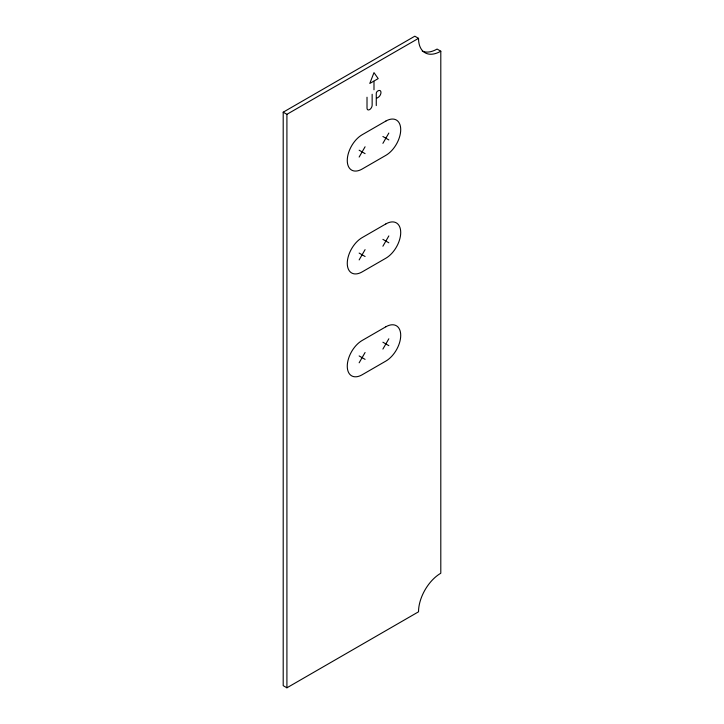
<?xml version="1.0" encoding="UTF-8"?>
<svg xmlns="http://www.w3.org/2000/svg" width="724" height="724" viewBox="0 0 724 724"><rect width="100%" height="100%" fill="white"/><g stroke="black" fill="none" stroke-linecap="round" stroke-linejoin="round"><path stroke-width="1.09" d="M359.14 157.063L365.077 146.782M382.896 143.352L388.833 133.062M359.14 259.925L365.077 249.644M382.896 246.214L388.833 235.924M359.14 362.796L365.077 352.507M382.896 349.077L388.833 338.796M283.202 112.193L414.816 36.2L418.526 38.345A31.494 18.181 -60 0 0 440.798 51.205L440.798 573.236A31.494 18.181 -60 0 0 418.526 611.807L286.912 687.8L283.202 685.655L283.202 112.193L286.912 114.329L418.526 38.345M373.693 81.215L369.783 83.468L373.991 72.626L378.19 78.617L373.991 81.043L373.991 89.776M376.571 98.319L378.1 97.441A4.045 2.335 -60 0 0 380.969 92.482A4.045 2.335 -60 0 0 378.1 90.826L377.666 91.079A1.973 1.14 -60 0 0 376.272 93.496L376.272 105.595M440.798 51.205L437.088 49.06A31.494 18.181 -60 0 1 422.237 51.078M382.896 136.492L388.833 139.922M359.14 150.203L365.077 153.633M382.896 239.354L388.833 242.784M359.14 253.074L365.077 256.504M382.896 342.217L388.833 345.647M359.14 355.937L365.077 359.366M372.145 94.265L372.145 105.161A3.629 2.1 -60 0 1 369.584 109.614A3.629 2.1 -60 0 1 367.014 108.129L367.014 97.233M286.912 114.329L286.912 687.8M385.865 121.062L362.109 134.782A20.996 12.127 -60 0 0 347.267 160.493A20.996 12.127 -60 0 0 362.109 169.063L385.865 155.352A20.996 12.127 -60 0 0 400.716 129.632A20.996 12.127 -60 0 0 385.865 121.062M385.865 223.924L362.109 237.644A20.996 12.127 -60 0 0 347.267 263.355A20.996 12.127 -60 0 0 362.109 271.925L385.865 258.215A20.996 12.127 -60 0 0 400.716 232.494A20.996 12.127 -60 0 0 385.865 223.924M385.865 326.786L362.109 340.506A20.996 12.127 -60 0 0 347.267 366.217A20.996 12.127 -60 0 0 362.109 374.797L385.865 361.077A20.996 12.127 -60 0 0 400.716 335.366A20.996 12.127 -60 0 0 385.865 326.786"/></g></svg>
